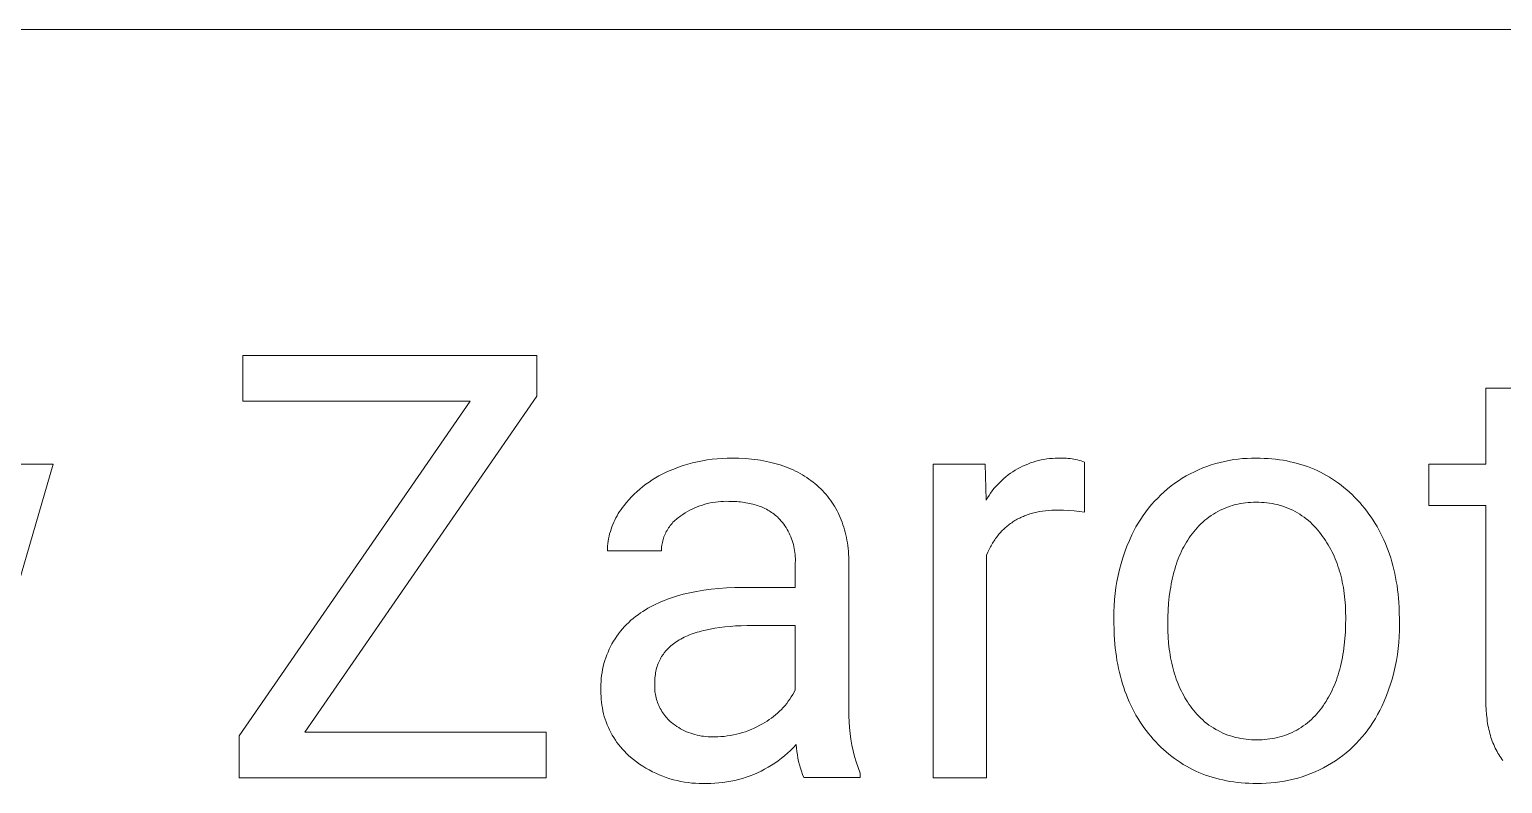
# Model space of a CAD drawing. Header units: millimetres. Extents: x -2163 to 4354, y -841 to 3711.
# Drawn here: x 2946.4 to 3161.8, y -223 to -112.8 of the extents above; entities that cross this region are included whole.
import ezdxf

# ---------------------------------------------------------------- set-up
doc = ezdxf.new("R2010")
doc.units = ezdxf.units.MM
doc.header["$MEASUREMENT"] = 0
doc.layers.add('Domyślny', color=7, linetype='Continuous', true_color=0x000000)

msp = doc.modelspace()

# ---------------------------------------------------------------- linework, layer by layer
at = {"layer": 'Domyślny', "color": 18, "lineweight": 15, "true_color": 0x000000}
for p, q in [((4347.69, -112.81), (1891.21, -112.81)), ((2977.61, -167.14), (2977.61, -160.47)), ((2977.61, -160.47), (3020.61, -160.47)), ((3020.61, -160.47), (3020.61, -166.4)), ((3159.35, -176.33), (3159.35, -165.22)), ((3159.35, -165.22), (3167.18, -165.22)), ((2977.06, -216.07), (3010.87, -167.14)), ((3010.87, -167.14), (2977.61, -167.14)), ((3020.61, -166.4), (2986.68, -215.53)), ((2949.9, -176.33), (2936.53, -222.18)), ((2942.04, -176.33), (2949.9, -176.33)), ((3041.29, -176.8), (3041.98, -176.56)), ((3041.98, -176.56), (3042.68, -176.35)), ((3042.68, -176.35), (3043.38, -176.16)), ((3043.38, -176.16), (3044.09, -175.99)), ((3044.09, -175.99), (3044.8, -175.84)), ((3044.8, -175.84), (3045.52, -175.72)), ((3045.52, -175.72), (3046.24, -175.63)), ((3046.24, -175.63), (3046.96, -175.55)), ((3046.96, -175.55), (3047.69, -175.5)), ((3047.69, -175.5), (3048.42, -175.48)), ((3048.42, -175.48), (3049.14, -175.47)), ((3049.14, -175.47), (3050.12, -175.49)), ((3050.12, -175.49), (3051.07, -175.54)), ((3051.07, -175.54), (3051.53, -175.57)), ((3051.53, -175.57), (3051.99, -175.61)), ((3051.99, -175.61), (3052.44, -175.67)), ((3052.44, -175.67), (3052.89, -175.72)), ((3052.89, -175.72), (3053.32, -175.79)), ((3053.32, -175.79), (3053.76, -175.87)), ((3053.76, -175.87), (3054.18, -175.95)), ((3054.18, -175.95), (3054.6, -176.04)), ((3054.6, -176.04), (3055.01, -176.14)), ((3055.01, -176.14), (3055.41, -176.24)), ((3055.41, -176.24), (3055.81, -176.35)), ((3055.81, -176.35), (3056.2, -176.47)), ((3056.2, -176.47), (3056.59, -176.6)), ((3078.53, -222.18), (3078.53, -176.33)), ((3078.53, -176.33), (3086.15, -176.33)), ((3086.15, -176.33), (3086.28, -181.62)), ((3091.62, -176.66), (3092, -176.48)), ((3092, -176.48), (3092.38, -176.33)), ((3092.38, -176.33), (3092.76, -176.18)), ((3092.76, -176.18), (3093.15, -176.05)), ((3093.15, -176.05), (3093.55, -175.93)), ((3093.55, -175.93), (3093.95, -175.83)), ((3093.95, -175.83), (3094.35, -175.74)), ((3094.35, -175.74), (3094.75, -175.66)), ((3094.75, -175.66), (3095.16, -175.59)), ((3095.16, -175.59), (3095.57, -175.54)), ((3095.57, -175.54), (3095.98, -175.51)), ((3095.98, -175.51), (3096.39, -175.48)), ((3096.39, -175.48), (3096.8, -175.47)), ((3096.8, -175.47), (3097.21, -175.48)), ((3097.21, -175.48), (3097.49, -175.47)), ((3097.49, -175.47), (3097.76, -175.47)), ((3097.76, -175.47), (3098.03, -175.48)), ((3098.03, -175.48), (3098.3, -175.5)), ((3098.3, -175.5), (3098.58, -175.52)), ((3098.58, -175.52), (3098.85, -175.56)), ((3098.85, -175.56), (3099.12, -175.61)), ((3099.12, -175.61), (3099.38, -175.66)), ((3099.38, -175.66), (3099.65, -175.72)), ((3099.65, -175.72), (3099.91, -175.8)), ((3099.91, -175.8), (3100.17, -175.88)), ((3100.17, -175.88), (3100.43, -175.97)), ((3100.43, -175.97), (3100.69, -176.07)), ((3100.69, -176.07), (3100.69, -183.36)), ((3118.58, -176.68), (3119.21, -176.46)), ((3119.21, -176.46), (3119.85, -176.26)), ((3119.85, -176.26), (3120.49, -176.09)), ((3120.49, -176.09), (3121.14, -175.94)), ((3121.14, -175.94), (3121.8, -175.8)), ((3121.8, -175.8), (3122.45, -175.69)), ((3122.45, -175.69), (3123.12, -175.61)), ((3123.12, -175.61), (3123.78, -175.54)), ((3123.78, -175.54), (3124.45, -175.5)), ((3124.45, -175.5), (3125.11, -175.48)), ((3125.11, -175.48), (3125.78, -175.48)), ((3125.78, -175.48), (3126.36, -175.48)), ((3126.36, -175.48), (3126.93, -175.5)), ((3126.93, -175.5), (3127.5, -175.53)), ((3127.5, -175.53), (3128.06, -175.58)), ((3128.06, -175.58), (3128.61, -175.64)), ((3128.61, -175.64), (3129.16, -175.7)), ((3129.16, -175.7), (3129.7, -175.79)), ((3129.7, -175.79), (3130.23, -175.88)), ((3130.23, -175.88), (3130.75, -175.99)), ((3130.75, -175.99), (3131.27, -176.11)), ((3131.27, -176.11), (3131.78, -176.24)), ((3131.78, -176.24), (3132.29, -176.39)), ((3132.29, -176.39), (3132.78, -176.54)), ((3132.78, -176.54), (3133.27, -176.71)), ((3150.99, -182.38), (3150.99, -176.33)), ((3150.99, -176.33), (3159.35, -176.33)), ((3037.01, -178.96), (3037.48, -178.65)), ((3037.48, -178.65), (3037.95, -178.36)), ((3037.95, -178.36), (3038.44, -178.08)), ((3038.44, -178.08), (3038.93, -177.82)), ((3038.93, -177.82), (3039.43, -177.57)), ((3039.43, -177.57), (3039.94, -177.34)), ((3039.94, -177.34), (3040.61, -177.06)), ((3040.61, -177.06), (3041.29, -176.8)), ((3056.59, -176.6), (3056.97, -176.74)), ((3056.97, -176.74), (3057.34, -176.88)), ((3057.34, -176.88), (3057.7, -177.03)), ((3057.7, -177.03), (3058.06, -177.19)), ((3058.06, -177.19), (3058.41, -177.36)), ((3058.41, -177.36), (3058.76, -177.53)), ((3058.76, -177.53), (3059.09, -177.72)), ((3059.09, -177.72), (3059.43, -177.91)), ((3059.43, -177.91), (3059.75, -178.1)), ((3059.75, -178.1), (3060.07, -178.31)), ((3060.07, -178.31), (3060.38, -178.52)), ((3060.38, -178.52), (3060.68, -178.74)), ((3060.68, -178.74), (3060.98, -178.97)), ((3088.27, -179.01), (3088.57, -178.73)), ((3088.57, -178.73), (3088.88, -178.45)), ((3088.88, -178.45), (3089.19, -178.19)), ((3089.19, -178.19), (3089.52, -177.93)), ((3089.52, -177.93), (3089.85, -177.69)), ((3089.85, -177.69), (3090.19, -177.46)), ((3090.19, -177.46), (3090.54, -177.24)), ((3090.54, -177.24), (3090.89, -177.03)), ((3090.89, -177.03), (3091.26, -176.84)), ((3091.26, -176.84), (3091.62, -176.66)), ((3114.42, -178.77), (3114.97, -178.41)), ((3114.97, -178.41), (3115.55, -178.07)), ((3115.55, -178.07), (3116.14, -177.75)), ((3116.14, -177.75), (3116.73, -177.45)), ((3116.73, -177.45), (3117.34, -177.17)), ((3117.34, -177.17), (3117.96, -176.91)), ((3117.96, -176.91), (3118.58, -176.68)), ((3133.27, -176.71), (3133.75, -176.9)), ((3133.75, -176.9), (3134.23, -177.09)), ((3134.23, -177.09), (3134.7, -177.3)), ((3134.7, -177.3), (3135.16, -177.52)), ((3135.16, -177.52), (3135.62, -177.76)), ((3135.62, -177.76), (3136.06, -178.01)), ((3136.06, -178.01), (3136.51, -178.27)), ((3136.51, -178.27), (3136.94, -178.54)), ((3136.94, -178.54), (3137.37, -178.82)), ((3034.45, -181.13), (3034.85, -180.74)), ((3034.85, -180.74), (3035.26, -180.35)), ((3035.26, -180.35), (3035.68, -179.99)), ((3035.68, -179.99), (3036.11, -179.63)), ((3036.11, -179.63), (3036.55, -179.29)), ((3036.55, -179.29), (3037.01, -178.96)), ((3060.98, -178.97), (3061.27, -179.2)), ((3061.27, -179.2), (3061.56, -179.44)), ((3061.56, -179.44), (3061.83, -179.69)), ((3061.83, -179.69), (3062.1, -179.95)), ((3062.1, -179.95), (3062.36, -180.21)), ((3062.36, -180.21), (3062.61, -180.48)), ((3062.61, -180.48), (3062.85, -180.75)), ((3062.85, -180.75), (3063.09, -181.03)), ((3086.71, -180.92), (3086.94, -180.58)), ((3086.94, -180.58), (3087.19, -180.25)), ((3087.19, -180.25), (3087.44, -179.93)), ((3087.44, -179.93), (3087.71, -179.61)), ((3087.71, -179.61), (3087.99, -179.31)), ((3087.99, -179.31), (3088.27, -179.01)), ((3111.37, -181.3), (3111.84, -180.84)), ((3111.84, -180.84), (3112.33, -180.39)), ((3112.33, -180.39), (3112.83, -179.96)), ((3112.83, -179.96), (3113.35, -179.54)), ((3113.35, -179.54), (3113.88, -179.15)), ((3113.88, -179.15), (3114.42, -178.77)), ((3137.37, -178.82), (3137.79, -179.12)), ((3137.79, -179.12), (3138.2, -179.43)), ((3138.2, -179.43), (3138.61, -179.76)), ((3138.61, -179.76), (3139.01, -180.09)), ((3139.01, -180.09), (3139.4, -180.44)), ((3139.4, -180.44), (3139.79, -180.8)), ((3139.79, -180.8), (3140.17, -181.18)), ((3032.71, -183.27), (3032.91, -182.97)), ((3032.91, -182.97), (3033.12, -182.68)), ((3033.12, -182.68), (3033.35, -182.4)), ((3033.35, -182.4), (3033.7, -181.96)), ((3033.7, -181.96), (3034.07, -181.54)), ((3034.07, -181.54), (3034.45, -181.13)), ((3043.33, -182.91), (3042.98, -183.08)), ((3043.69, -182.74), (3043.33, -182.91)), ((3044.05, -182.59), (3043.69, -182.74)), ((3044.42, -182.45), (3044.05, -182.59)), ((3044.8, -182.32), (3044.42, -182.45)), ((3045.17, -182.21), (3044.8, -182.32)), ((3045.56, -182.11), (3045.17, -182.21)), ((3045.94, -182.02), (3045.56, -182.11)), ((3046.33, -181.95), (3045.94, -182.02)), ((3046.72, -181.89), (3046.33, -181.95)), ((3047.11, -181.84), (3046.72, -181.89)), ((3047.5, -181.81), (3047.11, -181.84)), ((3047.9, -181.79), (3047.5, -181.81)), ((3048.29, -181.78), (3047.9, -181.79)), ((3048.69, -181.79), (3048.29, -181.78)), ((3049.27, -181.8), (3048.69, -181.79)), ((3049.56, -181.81), (3049.27, -181.8)), ((3049.84, -181.83), (3049.56, -181.81)), ((3050.12, -181.85), (3049.84, -181.83)), ((3050.39, -181.87), (3050.12, -181.85)), ((3050.66, -181.91), (3050.39, -181.87)), ((3050.92, -181.94), (3050.66, -181.91)), ((3051.18, -181.98), (3050.92, -181.94)), ((3051.44, -182.03), (3051.18, -181.98)), ((3051.69, -182.08), (3051.44, -182.03)), ((3051.94, -182.13), (3051.69, -182.08)), ((3052.18, -182.19), (3051.94, -182.13)), ((3052.42, -182.26), (3052.18, -182.19)), ((3052.65, -182.33), (3052.42, -182.26)), ((3052.88, -182.4), (3052.65, -182.33)), ((3053.11, -182.48), (3052.88, -182.4)), ((3053.33, -182.56), (3053.11, -182.48)), ((3053.54, -182.65), (3053.33, -182.56)), ((3053.75, -182.74), (3053.54, -182.65)), ((3053.96, -182.84), (3053.75, -182.74)), ((3054.16, -182.94), (3053.96, -182.84)), ((3054.36, -183.05), (3054.16, -182.94)), ((3054.55, -183.16), (3054.36, -183.05)), ((3063.09, -181.03), (3063.31, -181.31)), ((3063.31, -181.31), (3063.53, -181.6)), ((3063.53, -181.6), (3063.74, -181.9)), ((3063.74, -181.9), (3063.94, -182.2)), ((3063.94, -182.2), (3064.13, -182.51)), ((3064.13, -182.51), (3064.31, -182.83)), ((3064.31, -182.83), (3064.49, -183.15)), ((3086.28, -181.62), (3086.49, -181.27)), ((3086.49, -181.27), (3086.71, -180.92)), ((3096.35, -183.06), (3095.88, -183.08)), ((3096.82, -183.05), (3096.35, -183.06)), ((3097.6, -183.06), (3096.82, -183.05)), ((3109.65, -183.3), (3110.05, -182.78)), ((3110.05, -182.78), (3110.47, -182.27)), ((3110.47, -182.27), (3110.91, -181.78)), ((3110.91, -181.78), (3111.37, -181.3)), ((3120.88, -182.91), (3120.52, -183.08)), ((3121.23, -182.76), (3120.88, -182.91)), ((3121.59, -182.62), (3121.23, -182.76)), ((3121.96, -182.49), (3121.59, -182.62)), ((3122.33, -182.37), (3121.96, -182.49)), ((3122.7, -182.27), (3122.33, -182.37)), ((3123.08, -182.18), (3122.7, -182.27)), ((3123.46, -182.1), (3123.08, -182.18)), ((3123.85, -182.04), (3123.46, -182.1)), ((3124.23, -181.99), (3123.85, -182.04)), ((3124.62, -181.95), (3124.23, -181.99)), ((3125, -181.93), (3124.62, -181.95)), ((3125.39, -181.92), (3125, -181.93)), ((3125.78, -181.92), (3125.39, -181.92)), ((3126.17, -181.92), (3125.78, -181.92)), ((3126.57, -181.93), (3126.17, -181.92)), ((3126.96, -181.95), (3126.57, -181.93)), ((3127.35, -181.99), (3126.96, -181.95)), ((3127.74, -182.04), (3127.35, -181.99)), ((3128.13, -182.1), (3127.74, -182.04)), ((3128.51, -182.18), (3128.13, -182.1)), ((3128.9, -182.27), (3128.51, -182.18)), ((3129.28, -182.37), (3128.9, -182.27)), ((3129.65, -182.49), (3129.28, -182.37)), ((3130.02, -182.62), (3129.65, -182.49)), ((3130.39, -182.76), (3130.02, -182.62)), ((3130.75, -182.92), (3130.39, -182.76)), ((3131.11, -183.09), (3130.75, -182.92)), ((3140.17, -181.18), (3140.54, -181.57)), ((3140.54, -181.57), (3140.91, -181.97)), ((3140.91, -181.97), (3141.26, -182.38)), ((3141.26, -182.38), (3141.61, -182.79)), ((3141.61, -182.79), (3141.94, -183.22)), ((3159.35, -182.38), (3150.99, -182.38)), ((3159.35, -210.83), (3159.35, -182.38)), ((3031.57, -185.51), (3031.7, -185.18)), ((3031.7, -185.18), (3031.84, -184.84)), ((3031.84, -184.84), (3031.99, -184.52)), ((3031.99, -184.52), (3032.16, -184.2)), ((3032.16, -184.2), (3032.33, -183.88)), ((3032.33, -183.88), (3032.51, -183.57)), ((3032.51, -183.57), (3032.71, -183.27)), ((3040.23, -185.17), (3040.1, -185.33)), ((3040.37, -185.01), (3040.23, -185.17)), ((3040.51, -184.85), (3040.37, -185.01)), ((3040.66, -184.7), (3040.51, -184.85)), ((3040.81, -184.56), (3040.66, -184.7)), ((3040.96, -184.42), (3040.81, -184.56)), ((3041.13, -184.28), (3040.96, -184.42)), ((3041.29, -184.16), (3041.13, -184.28)), ((3041.46, -184.03), (3041.29, -184.16)), ((3041.64, -183.91), (3041.46, -184.03)), ((3041.96, -183.69), (3041.64, -183.91)), ((3042.29, -183.48), (3041.96, -183.69)), ((3042.63, -183.27), (3042.29, -183.48)), ((3042.98, -183.08), (3042.63, -183.27)), ((3054.74, -183.28), (3054.55, -183.16)), ((3054.93, -183.4), (3054.74, -183.28)), ((3055.11, -183.52), (3054.93, -183.4)), ((3055.28, -183.65), (3055.11, -183.52)), ((3055.45, -183.79), (3055.28, -183.65)), ((3055.62, -183.93), (3055.45, -183.79)), ((3055.78, -184.07), (3055.62, -183.93)), ((3055.94, -184.22), (3055.78, -184.07)), ((3056.14, -184.44), (3055.94, -184.22)), ((3056.33, -184.67), (3056.14, -184.44)), ((3056.52, -184.9), (3056.33, -184.67)), ((3056.7, -185.14), (3056.52, -184.9)), ((3056.88, -185.38), (3056.7, -185.14)), ((3064.49, -183.15), (3064.65, -183.47)), ((3064.65, -183.47), (3064.81, -183.81)), ((3064.81, -183.81), (3064.96, -184.15)), ((3064.96, -184.15), (3065.1, -184.49)), ((3065.1, -184.49), (3065.24, -184.84)), ((3065.24, -184.84), (3065.36, -185.2)), ((3065.36, -185.2), (3065.48, -185.56)), ((3089.71, -185.13), (3089.56, -185.25)), ((3089.87, -185.02), (3089.71, -185.13)), ((3090.03, -184.91), (3089.87, -185.02)), ((3090.19, -184.8), (3090.03, -184.91)), ((3090.35, -184.7), (3090.19, -184.8)), ((3090.51, -184.6), (3090.35, -184.7)), ((3090.68, -184.5), (3090.51, -184.6)), ((3090.85, -184.4), (3090.68, -184.5)), ((3091.02, -184.31), (3090.85, -184.4)), ((3091.2, -184.22), (3091.02, -184.31)), ((3091.37, -184.14), (3091.2, -184.22)), ((3091.55, -184.06), (3091.37, -184.14)), ((3091.73, -183.98), (3091.55, -184.06)), ((3091.92, -183.9), (3091.73, -183.98)), ((3092.1, -183.83), (3091.92, -183.9)), ((3092.29, -183.76), (3092.1, -183.83)), ((3092.48, -183.7), (3092.29, -183.76)), ((3092.68, -183.63), (3092.48, -183.7)), ((3092.87, -183.57), (3092.68, -183.63)), ((3093.07, -183.52), (3092.87, -183.57)), ((3093.27, -183.46), (3093.07, -183.52)), ((3093.48, -183.41), (3093.27, -183.46)), ((3093.68, -183.37), (3093.48, -183.41)), ((3094.1, -183.28), (3093.68, -183.37)), ((3094.53, -183.21), (3094.1, -183.28)), ((3094.97, -183.16), (3094.53, -183.21)), ((3095.42, -183.11), (3094.97, -183.16)), ((3095.88, -183.08), (3095.42, -183.11)), ((3098.37, -183.1), (3097.6, -183.06)), ((3099.15, -183.16), (3098.37, -183.1)), ((3099.92, -183.25), (3099.15, -183.16)), ((3100.69, -183.36), (3099.92, -183.25)), ((3108.2, -185.52), (3108.54, -184.95)), ((3108.54, -184.95), (3108.89, -184.39)), ((3108.89, -184.39), (3109.26, -183.84)), ((3109.26, -183.84), (3109.65, -183.3)), ((3117.68, -185.08), (3117.4, -185.36)), ((3117.96, -184.82), (3117.68, -185.08)), ((3118.25, -184.56), (3117.96, -184.82)), ((3118.56, -184.32), (3118.25, -184.56)), ((3118.87, -184.08), (3118.56, -184.32)), ((3119.18, -183.86), (3118.87, -184.08)), ((3119.51, -183.65), (3119.18, -183.86)), ((3119.84, -183.45), (3119.51, -183.65)), ((3120.18, -183.26), (3119.84, -183.45)), ((3120.52, -183.08), (3120.18, -183.26)), ((3131.46, -183.27), (3131.11, -183.09)), ((3131.8, -183.46), (3131.46, -183.27)), ((3132.13, -183.66), (3131.8, -183.46)), ((3132.46, -183.88), (3132.13, -183.66)), ((3132.78, -184.11), (3132.46, -183.88)), ((3133.1, -184.34), (3132.78, -184.11)), ((3133.4, -184.59), (3133.1, -184.34)), ((3133.7, -184.85), (3133.4, -184.59)), ((3133.98, -185.12), (3133.7, -184.85)), ((3134.26, -185.4), (3133.98, -185.12)), ((3141.94, -183.22), (3142.26, -183.65)), ((3142.26, -183.65), (3142.58, -184.1)), ((3142.58, -184.1), (3142.88, -184.55)), ((3142.88, -184.55), (3143.17, -185.01)), ((3143.17, -185.01), (3143.44, -185.47)), ((3031.04, -187.6), (3031.1, -187.25)), ((3031.1, -187.25), (3031.17, -186.89)), ((3031.17, -186.89), (3031.25, -186.54)), ((3031.25, -186.54), (3031.35, -186.2)), ((3031.35, -186.2), (3031.45, -185.85)), ((3031.45, -185.85), (3031.57, -185.51)), ((3039.12, -187.18), (3039.06, -187.38)), ((3039.19, -186.98), (3039.12, -187.18)), ((3039.27, -186.79), (3039.19, -186.98)), ((3039.35, -186.59), (3039.27, -186.79)), ((3039.44, -186.4), (3039.35, -186.59)), ((3039.53, -186.21), (3039.44, -186.4)), ((3039.64, -186.03), (3039.53, -186.21)), ((3039.74, -185.85), (3039.64, -186.03)), ((3039.86, -185.67), (3039.74, -185.85)), ((3039.98, -185.5), (3039.86, -185.67)), ((3040.1, -185.33), (3039.98, -185.5)), ((3057.04, -185.63), (3056.88, -185.38)), ((3057.19, -185.89), (3057.04, -185.63)), ((3057.34, -186.15), (3057.19, -185.89)), ((3057.48, -186.42), (3057.34, -186.15)), ((3057.61, -186.69), (3057.48, -186.42)), ((3057.72, -186.96), (3057.61, -186.69)), ((3057.83, -187.24), (3057.72, -186.96)), ((3057.93, -187.53), (3057.83, -187.24)), ((3065.48, -185.56), (3065.59, -185.93)), ((3065.59, -185.93), (3065.68, -186.3)), ((3065.68, -186.3), (3065.78, -186.68)), ((3065.78, -186.68), (3065.86, -187.06)), ((3065.86, -187.06), (3065.93, -187.46)), ((3087.68, -187.23), (3087.56, -187.39)), ((3087.8, -187.07), (3087.68, -187.23)), ((3087.92, -186.91), (3087.8, -187.07)), ((3088.04, -186.75), (3087.92, -186.91)), ((3088.17, -186.6), (3088.04, -186.75)), ((3088.3, -186.45), (3088.17, -186.6)), ((3088.43, -186.3), (3088.3, -186.45)), ((3088.56, -186.16), (3088.43, -186.3)), ((3088.7, -186.02), (3088.56, -186.16)), ((3088.83, -185.88), (3088.7, -186.02)), ((3088.97, -185.75), (3088.83, -185.88)), ((3089.12, -185.62), (3088.97, -185.75)), ((3089.26, -185.49), (3089.12, -185.62)), ((3089.41, -185.37), (3089.26, -185.49)), ((3089.56, -185.25), (3089.41, -185.37)), ((3107.23, -187.51), (3107.6, -186.7)), ((3107.6, -186.7), (3107.89, -186.1)), ((3107.89, -186.1), (3108.2, -185.52)), ((3115.98, -187.13), (3115.77, -187.44)), ((3116.19, -186.84), (3115.98, -187.13)), ((3116.41, -186.54), (3116.19, -186.84)), ((3116.64, -186.23), (3116.41, -186.54)), ((3116.88, -185.93), (3116.64, -186.23)), ((3117.14, -185.64), (3116.88, -185.93)), ((3117.4, -185.36), (3117.14, -185.64)), ((3134.53, -185.69), (3134.26, -185.4)), ((3134.78, -185.99), (3134.53, -185.69)), ((3135.03, -186.29), (3134.78, -185.99)), ((3135.26, -186.61), (3135.03, -186.29)), ((3135.49, -186.91), (3135.26, -186.61)), ((3135.7, -187.21), (3135.49, -186.91)), ((3135.91, -187.51), (3135.7, -187.21)), ((3143.44, -185.47), (3143.71, -185.95)), ((3143.71, -185.95), (3143.97, -186.43)), ((3143.97, -186.43), (3144.21, -186.93)), ((3144.21, -186.93), (3144.44, -187.43)), ((3030.92, -189.04), (3030.93, -188.68)), ((3038.81, -189.04), (3030.92, -189.04)), ((3030.93, -188.68), (3030.95, -188.32)), ((3030.95, -188.32), (3030.99, -187.96)), ((3030.99, -187.96), (3031.04, -187.6)), ((3038.82, -188.83), (3038.81, -189.04)), ((3038.83, -188.62), (3038.82, -188.83)), ((3038.85, -188.41), (3038.83, -188.62)), ((3038.88, -188.2), (3038.85, -188.41)), ((3038.92, -187.99), (3038.88, -188.2)), ((3038.96, -187.79), (3038.92, -187.99)), ((3039.01, -187.58), (3038.96, -187.79)), ((3039.06, -187.38), (3039.01, -187.58)), ((3058.03, -187.81), (3057.93, -187.53)), ((3058.11, -188.1), (3058.03, -187.81)), ((3058.18, -188.39), (3058.11, -188.1)), ((3058.24, -188.68), (3058.18, -188.39)), ((3058.29, -188.98), (3058.24, -188.68)), ((3058.33, -189.28), (3058.29, -188.98)), ((3058.36, -189.57), (3058.33, -189.28)), ((3065.93, -187.46), (3066, -187.85)), ((3066, -187.85), (3066.06, -188.26)), ((3066.06, -188.26), (3066.11, -188.66)), ((3066.11, -188.66), (3066.15, -189.08)), ((3066.15, -189.08), (3066.18, -189.5)), ((3066.18, -189.5), (3066.2, -189.93)), ((3086.54, -189.22), (3086.36, -189.63)), ((3086.72, -188.83), (3086.54, -189.22)), ((3086.92, -188.45), (3086.72, -188.83)), ((3087.02, -188.27), (3086.92, -188.45)), ((3087.12, -188.09), (3087.02, -188.27)), ((3087.23, -187.91), (3087.12, -188.09)), ((3087.34, -187.73), (3087.23, -187.91)), ((3087.45, -187.56), (3087.34, -187.73)), ((3087.56, -187.39), (3087.45, -187.56)), ((3106.28, -190.02), (3106.57, -189.17)), ((3106.57, -189.17), (3106.88, -188.34)), ((3106.88, -188.34), (3107.23, -187.51)), ((3114.69, -189.45), (3114.53, -189.81)), ((3114.85, -189.09), (3114.69, -189.45)), ((3115.02, -188.75), (3114.85, -189.09)), ((3115.2, -188.41), (3115.02, -188.75)), ((3115.38, -188.08), (3115.2, -188.41)), ((3115.57, -187.76), (3115.38, -188.08)), ((3115.77, -187.44), (3115.57, -187.76)), ((3136.11, -187.83), (3135.91, -187.51)), ((3136.3, -188.14), (3136.11, -187.83)), ((3136.49, -188.47), (3136.3, -188.14)), ((3136.67, -188.8), (3136.49, -188.47)), ((3136.84, -189.13), (3136.67, -188.8)), ((3137.01, -189.47), (3136.84, -189.13)), ((3137.17, -189.82), (3137.01, -189.47)), ((3144.44, -187.43), (3144.67, -187.94)), ((3144.67, -187.94), (3144.88, -188.46)), ((3144.88, -188.46), (3145.07, -188.98)), ((3145.07, -188.98), (3145.26, -189.52)), ((3145.26, -189.52), (3145.44, -190.06)), ((3058.38, -189.87), (3058.36, -189.57)), ((3058.4, -190.17), (3058.38, -189.87)), ((3058.39, -190.77), (3058.4, -190.47)), ((3058.39, -194.37), (3058.39, -190.77)), ((3058.4, -190.47), (3058.4, -190.17)), ((3066.2, -189.93), (3066.22, -190.36)), ((3066.22, -190.36), (3066.22, -211.45)), ((3086.36, -189.63), (3086.36, -222.18)), ((3105.79, -191.74), (3106.02, -190.88)), ((3106.02, -190.88), (3106.28, -190.02)), ((3113.98, -191.33), (3113.86, -191.73)), ((3114.11, -190.94), (3113.98, -191.33)), ((3114.24, -190.55), (3114.11, -190.94)), ((3114.38, -190.18), (3114.24, -190.55)), ((3114.53, -189.81), (3114.38, -190.18)), ((3137.32, -190.17), (3137.17, -189.82)), ((3137.46, -190.53), (3137.32, -190.17)), ((3137.6, -190.89), (3137.46, -190.53)), ((3137.73, -191.26), (3137.6, -190.89)), ((3137.85, -191.63), (3137.73, -191.26)), ((3137.97, -192.01), (3137.85, -191.63)), ((3145.44, -190.06), (3145.6, -190.61)), ((3145.6, -190.61), (3145.76, -191.17)), ((3145.76, -191.17), (3145.9, -191.74)), ((3105.26, -194.37), (3105.41, -193.49)), ((3105.41, -193.49), (3105.58, -192.61)), ((3105.58, -192.61), (3105.79, -191.74)), ((3113.44, -193.42), (3113.35, -193.86)), ((3113.53, -192.98), (3113.44, -193.42)), ((3113.63, -192.56), (3113.53, -192.98)), ((3113.74, -192.14), (3113.63, -192.56)), ((3113.86, -191.73), (3113.74, -192.14)), ((3138.08, -192.4), (3137.97, -192.01)), ((3138.18, -192.79), (3138.08, -192.4)), ((3138.27, -193.18), (3138.18, -192.79)), ((3138.36, -193.58), (3138.27, -193.18)), ((3138.44, -193.99), (3138.36, -193.58)), ((3145.9, -191.74), (3146.03, -192.32)), ((3146.03, -192.32), (3146.15, -192.9)), ((3146.15, -192.9), (3146.26, -193.5)), ((3146.26, -193.5), (3146.36, -194.1)), ((3039.69, -196.09), (3040.13, -195.93)), ((3040.13, -195.93), (3040.58, -195.78)), ((3040.58, -195.78), (3041.04, -195.64)), ((3041.04, -195.64), (3041.5, -195.5)), ((3041.5, -195.5), (3041.98, -195.37)), ((3041.98, -195.37), (3042.46, -195.25)), ((3042.46, -195.25), (3042.96, -195.14)), ((3042.96, -195.14), (3043.46, -195.04)), ((3043.46, -195.04), (3043.97, -194.94)), ((3043.97, -194.94), (3045.01, -194.77)), ((3045.01, -194.77), (3046.09, -194.63)), ((3046.09, -194.63), (3047.2, -194.52)), ((3047.2, -194.52), (3048.35, -194.44)), ((3048.35, -194.44), (3049.53, -194.39)), ((3049.53, -194.39), (3050.75, -194.37)), ((3050.75, -194.37), (3058.39, -194.37)), ((3105.06, -196.15), (3105.15, -195.26)), ((3105.15, -195.26), (3105.26, -194.37)), ((3113.07, -195.7), (3112.97, -196.67)), ((3113.2, -194.76), (3113.07, -195.7)), ((3113.27, -194.31), (3113.2, -194.76)), ((3113.35, -193.86), (3113.27, -194.31)), ((3138.52, -194.4), (3138.44, -193.99)), ((3138.58, -194.82), (3138.52, -194.4)), ((3138.64, -195.24), (3138.58, -194.82)), ((3138.69, -195.67), (3138.64, -195.24)), ((3138.74, -196.11), (3138.69, -195.67)), ((3146.36, -194.1), (3146.44, -194.71)), ((3146.44, -194.71), (3146.52, -195.33)), ((3146.52, -195.33), (3146.58, -195.96)), ((3146.58, -195.96), (3146.63, -196.59)), ((3035.41, -198.35), (3035.75, -198.1)), ((3035.75, -198.1), (3036.11, -197.87)), ((3036.11, -197.87), (3036.47, -197.64)), ((3036.47, -197.64), (3036.84, -197.42)), ((3036.84, -197.42), (3037.22, -197.21)), ((3037.22, -197.21), (3037.61, -197)), ((3037.61, -197), (3038.01, -196.81)), ((3038.01, -196.81), (3038.42, -196.62)), ((3038.42, -196.62), (3038.83, -196.43)), ((3038.83, -196.43), (3039.26, -196.26)), ((3039.26, -196.26), (3039.69, -196.09)), ((3104.97, -197.93), (3105, -197.04)), ((3104.97, -198.83), (3104.97, -197.93)), ((3105, -197.04), (3105.06, -196.15)), ((3112.9, -197.67), (3112.86, -198.7)), ((3112.97, -196.67), (3112.9, -197.67)), ((3138.81, -196.99), (3138.74, -196.11)), ((3138.85, -197.9), (3138.81, -196.99)), ((3138.87, -198.83), (3138.85, -197.9)), ((3146.63, -196.59), (3146.67, -197.24)), ((3146.67, -197.24), (3146.7, -197.89)), ((3146.7, -197.89), (3146.72, -199.22)), ((3033.11, -200.44), (3033.41, -200.1)), ((3033.41, -200.1), (3033.72, -199.78)), ((3033.72, -199.78), (3034.03, -199.47)), ((3034.03, -199.47), (3034.36, -199.17)), ((3034.36, -199.17), (3034.7, -198.89)), ((3034.7, -198.89), (3035.05, -198.61)), ((3035.05, -198.61), (3035.41, -198.35)), ((3047.34, -200.23), (3046.62, -200.33)), ((3048.09, -200.14), (3047.34, -200.23)), ((3048.86, -200.06), (3048.09, -200.14)), ((3049.66, -200), (3048.86, -200.06)), ((3050.5, -199.96), (3049.66, -200)), ((3051.36, -199.94), (3050.5, -199.96)), ((3052.25, -199.93), (3051.36, -199.94)), ((3058.39, -199.93), (3052.25, -199.93)), ((3058.39, -209.35), (3058.39, -199.93)), ((3104.97, -199.37), (3104.97, -198.83)), ((3104.99, -200.69), (3104.97, -199.37)), ((3112.86, -198.7), (3112.85, -199.76)), ((3112.85, -199.76), (3112.86, -200.7)), ((3138.81, -200.88), (3138.85, -199.87)), ((3138.85, -199.87), (3138.87, -198.83)), ((3146.72, -199.22), (3146.72, -199.76)), ((3146.72, -199.76), (3146.72, -200.65)), ((3031.59, -202.62), (3031.81, -202.23)), ((3031.81, -202.23), (3032.05, -201.86)), ((3032.05, -201.86), (3032.3, -201.49)), ((3032.3, -201.49), (3032.56, -201.13)), ((3032.56, -201.13), (3032.83, -200.78)), ((3032.83, -200.78), (3033.11, -200.44)), ((3040.99, -202.31), (3040.79, -202.46)), ((3041.21, -202.18), (3040.99, -202.31)), ((3041.43, -202.04), (3041.21, -202.18)), ((3041.66, -201.91), (3041.43, -202.04)), ((3041.89, -201.79), (3041.66, -201.91)), ((3042.14, -201.66), (3041.89, -201.79)), ((3042.38, -201.55), (3042.14, -201.66)), ((3042.64, -201.43), (3042.38, -201.55)), ((3042.9, -201.32), (3042.64, -201.43)), ((3043.18, -201.22), (3042.9, -201.32)), ((3043.45, -201.12), (3043.18, -201.22)), ((3043.74, -201.02), (3043.45, -201.12)), ((3044.03, -200.93), (3043.74, -201.02)), ((3044.33, -200.84), (3044.03, -200.93)), ((3044.64, -200.75), (3044.33, -200.84)), ((3044.95, -200.67), (3044.64, -200.75)), ((3045.27, -200.6), (3044.95, -200.67)), ((3045.93, -200.46), (3045.27, -200.6)), ((3046.62, -200.33), (3045.93, -200.46)), ((3105.02, -201.34), (3104.99, -200.69)), ((3105.06, -201.98), (3105.02, -201.34)), ((3105.11, -202.61), (3105.06, -201.98)), ((3112.86, -200.7), (3112.9, -201.62)), ((3112.9, -201.62), (3112.97, -202.51)), ((3138.65, -202.81), (3138.74, -201.86)), ((3138.74, -201.86), (3138.81, -200.88)), ((3146.63, -202.42), (3146.55, -203.3)), ((3146.69, -201.53), (3146.63, -202.42)), ((3146.72, -200.65), (3146.69, -201.53)), ((3030.69, -204.65), (3030.84, -204.23)), ((3030.84, -204.23), (3031.01, -203.82)), ((3031.01, -203.82), (3031.19, -203.41)), ((3031.19, -203.41), (3031.38, -203.01)), ((3031.38, -203.01), (3031.59, -202.62)), ((3038.79, -204.58), (3038.73, -204.68)), ((3038.85, -204.48), (3038.79, -204.58)), ((3038.91, -204.39), (3038.85, -204.48)), ((3038.97, -204.29), (3038.91, -204.39)), ((3039.04, -204.2), (3038.97, -204.29)), ((3039.1, -204.11), (3039.04, -204.2)), ((3039.17, -204.01), (3039.1, -204.11)), ((3039.24, -203.92), (3039.17, -204.01)), ((3039.31, -203.83), (3039.24, -203.92)), ((3039.38, -203.74), (3039.31, -203.83)), ((3039.53, -203.57), (3039.38, -203.74)), ((3039.69, -203.4), (3039.53, -203.57)), ((3039.86, -203.23), (3039.69, -203.4)), ((3040.03, -203.07), (3039.86, -203.23)), ((3040.21, -202.91), (3040.03, -203.07)), ((3040.39, -202.75), (3040.21, -202.91)), ((3040.59, -202.6), (3040.39, -202.75)), ((3040.79, -202.46), (3040.59, -202.6)), ((3105.17, -203.23), (3105.11, -202.61)), ((3105.25, -203.85), (3105.17, -203.23)), ((3105.33, -204.46), (3105.25, -203.85)), ((3105.42, -205.05), (3105.33, -204.46)), ((3112.97, -202.51), (3113.07, -203.38)), ((3113.07, -203.38), (3113.13, -203.81)), ((3113.13, -203.81), (3113.19, -204.23)), ((3113.19, -204.23), (3113.26, -204.65)), ((3138.37, -204.62), (3138.45, -204.18)), ((3138.45, -204.18), (3138.52, -203.73)), ((3138.52, -203.73), (3138.65, -202.81)), ((3146.43, -204.18), (3146.29, -205.05)), ((3146.55, -203.3), (3146.43, -204.18)), ((3030.14, -206.8), (3030.22, -206.36)), ((3030.22, -206.36), (3030.31, -205.93)), ((3030.31, -205.93), (3030.42, -205.5)), ((3030.42, -205.5), (3030.55, -205.07)), ((3030.55, -205.07), (3030.69, -204.65)), ((3038.01, -206.63), (3037.96, -206.86)), ((3038.06, -206.39), (3038.01, -206.63)), ((3038.12, -206.17), (3038.06, -206.39)), ((3038.19, -205.94), (3038.12, -206.17)), ((3038.26, -205.72), (3038.19, -205.94)), ((3038.34, -205.5), (3038.26, -205.72)), ((3038.38, -205.4), (3038.34, -205.5)), ((3038.43, -205.29), (3038.38, -205.4)), ((3038.48, -205.19), (3038.43, -205.29)), ((3038.52, -205.08), (3038.48, -205.19)), ((3038.57, -204.98), (3038.52, -205.08)), ((3038.63, -204.88), (3038.57, -204.98)), ((3038.68, -204.78), (3038.63, -204.88)), ((3038.73, -204.68), (3038.68, -204.78)), ((3105.53, -205.64), (3105.42, -205.05)), ((3105.65, -206.23), (3105.53, -205.64)), ((3105.78, -206.8), (3105.65, -206.23)), ((3113.26, -204.65), (3113.34, -205.06)), ((3113.34, -205.06), (3113.43, -205.46)), ((3113.43, -205.46), (3113.52, -205.86)), ((3113.52, -205.86), (3113.62, -206.25)), ((3113.62, -206.25), (3113.73, -206.64)), ((3113.73, -206.64), (3113.84, -207.02)), ((3137.75, -207.12), (3137.87, -206.73)), ((3137.87, -206.73), (3137.99, -206.32)), ((3137.99, -206.32), (3138.09, -205.91)), ((3138.09, -205.91), (3138.19, -205.48)), ((3138.19, -205.48), (3138.29, -205.06)), ((3138.29, -205.06), (3138.37, -204.62)), ((3146.11, -205.92), (3145.91, -206.78)), ((3146.29, -205.05), (3146.11, -205.92)), ((3029.97, -208.57), (3029.99, -208.12)), ((3029.97, -209.01), (3029.97, -208.57)), ((3029.99, -208.12), (3030.03, -207.68)), ((3030.03, -207.68), (3030.08, -207.24)), ((3030.08, -207.24), (3030.14, -206.8)), ((3037.84, -208.37), (3037.83, -208.61)), ((3037.83, -208.61), (3037.83, -208.85)), ((3037.83, -208.85), (3037.83, -209.09)), ((3037.85, -207.85), (3037.84, -208.11)), ((3037.84, -208.11), (3037.84, -208.37)), ((3037.87, -207.6), (3037.85, -207.85)), ((3037.89, -207.35), (3037.87, -207.6)), ((3037.93, -207.1), (3037.89, -207.35)), ((3037.96, -206.86), (3037.93, -207.1)), ((3105.92, -207.36), (3105.78, -206.8)), ((3106.07, -207.92), (3105.92, -207.36)), ((3106.23, -208.47), (3106.07, -207.92)), ((3106.41, -209.01), (3106.23, -208.47)), ((3113.84, -207.02), (3113.96, -207.39)), ((3113.96, -207.39), (3114.09, -207.76)), ((3114.09, -207.76), (3114.22, -208.12)), ((3114.22, -208.12), (3114.36, -208.48)), ((3114.36, -208.48), (3114.51, -208.83)), ((3114.51, -208.83), (3114.66, -209.17)), ((3137.05, -209.01), (3137.2, -208.65)), ((3137.2, -208.65), (3137.35, -208.28)), ((3137.35, -208.28), (3137.49, -207.9)), ((3137.49, -207.9), (3137.63, -207.52)), ((3137.63, -207.52), (3137.75, -207.12)), ((3145.42, -208.49), (3145.14, -209.33)), ((3145.68, -207.64), (3145.42, -208.49)), ((3145.91, -206.78), (3145.68, -207.64)), ((3029.98, -209.46), (3029.97, -209.01)), ((3029.98, -209.88), (3029.98, -209.46)), ((3029.99, -210.3), (3029.98, -209.88)), ((3030.02, -210.73), (3029.99, -210.3)), ((3030.06, -211.15), (3030.02, -210.73)), ((3037.83, -209.09), (3037.85, -209.33)), ((3037.85, -209.33), (3037.87, -209.57)), ((3037.87, -209.57), (3037.9, -209.81)), ((3037.9, -209.81), (3037.94, -210.04)), ((3037.94, -210.04), (3037.99, -210.28)), ((3037.99, -210.28), (3038.05, -210.51)), ((3038.05, -210.51), (3038.11, -210.74)), ((3038.11, -210.74), (3038.18, -210.97)), ((3038.18, -210.97), (3038.26, -211.2)), ((3057.14, -211.31), (3057.37, -211)), ((3057.37, -211), (3057.6, -210.68)), ((3057.6, -210.68), (3057.81, -210.36)), ((3057.81, -210.36), (3058.01, -210.03)), ((3058.01, -210.03), (3058.21, -209.69)), ((3058.21, -209.69), (3058.39, -209.35)), ((3106.59, -209.54), (3106.41, -209.01)), ((3106.79, -210.07), (3106.59, -209.54)), ((3106.99, -210.58), (3106.79, -210.07)), ((3107.21, -211.09), (3106.99, -210.58)), ((3114.66, -209.17), (3114.83, -209.51)), ((3114.83, -209.51), (3114.99, -209.84)), ((3114.99, -209.84), (3115.17, -210.17)), ((3115.17, -210.17), (3115.35, -210.49)), ((3115.35, -210.49), (3115.54, -210.8)), ((3115.54, -210.8), (3115.74, -211.11)), ((3135.78, -211.35), (3135.98, -211.04)), ((3135.98, -211.04), (3136.17, -210.72)), ((3136.17, -210.72), (3136.36, -210.39)), ((3136.36, -210.39), (3136.55, -210.06)), ((3136.55, -210.06), (3136.72, -209.72)), ((3136.72, -209.72), (3136.89, -209.37)), ((3136.89, -209.37), (3137.05, -209.01)), ((3144.48, -210.97), (3144.12, -211.78)), ((3144.82, -210.16), (3144.48, -210.97)), ((3145.14, -209.33), (3144.82, -210.16)), ((3159.36, -211.55), (3159.35, -210.83)), ((3030.11, -211.57), (3030.06, -211.15)), ((3030.18, -211.99), (3030.11, -211.57)), ((3030.26, -212.4), (3030.18, -211.99)), ((3030.36, -212.82), (3030.26, -212.4)), ((3030.47, -213.22), (3030.36, -212.82)), ((3038.26, -211.2), (3038.35, -211.42)), ((3038.35, -211.42), (3038.44, -211.64)), ((3038.44, -211.64), (3038.54, -211.86)), ((3038.54, -211.86), (3038.65, -212.07)), ((3038.65, -212.07), (3038.77, -212.28)), ((3038.77, -212.28), (3038.89, -212.49)), ((3038.89, -212.49), (3039.02, -212.69)), ((3039.02, -212.69), (3039.16, -212.89)), ((3039.16, -212.89), (3039.3, -213.08)), ((3039.3, -213.08), (3039.45, -213.27)), ((3055.21, -213.23), (3055.51, -212.98)), ((3055.51, -212.98), (3055.81, -212.73)), ((3055.81, -212.73), (3056.09, -212.46)), ((3056.09, -212.46), (3056.37, -212.19)), ((3056.37, -212.19), (3056.63, -211.9)), ((3056.63, -211.9), (3056.89, -211.61)), ((3056.89, -211.61), (3057.14, -211.31)), ((3066.22, -211.45), (3066.2, -212.31)), ((3066.2, -212.31), (3066.21, -213.16)), ((3066.21, -213.16), (3066.25, -214.01)), ((3107.44, -211.59), (3107.21, -211.09)), ((3107.69, -212.08), (3107.44, -211.59)), ((3107.94, -212.56), (3107.69, -212.08)), ((3108.2, -213.03), (3107.94, -212.56)), ((3108.48, -213.5), (3108.2, -213.03)), ((3115.74, -211.11), (3115.94, -211.41)), ((3115.94, -211.41), (3116.15, -211.71)), ((3116.15, -211.71), (3116.36, -212)), ((3116.36, -212), (3116.6, -212.31)), ((3116.6, -212.31), (3116.85, -212.61)), ((3116.85, -212.61), (3117.11, -212.91)), ((3117.11, -212.91), (3117.38, -213.19)), ((3117.38, -213.19), (3117.66, -213.47)), ((3134.12, -213.39), (3134.38, -213.12)), ((3134.38, -213.12), (3134.64, -212.84)), ((3134.64, -212.84), (3134.89, -212.56)), ((3134.89, -212.56), (3135.12, -212.26)), ((3135.12, -212.26), (3135.35, -211.96)), ((3135.35, -211.96), (3135.57, -211.66)), ((3135.57, -211.66), (3135.78, -211.35)), ((3143.52, -212.96), (3143.2, -213.53)), ((3143.83, -212.38), (3143.52, -212.96)), ((3144.12, -211.78), (3143.83, -212.38)), ((3159.39, -212.25), (3159.36, -211.55)), ((3159.44, -212.92), (3159.39, -212.25)), ((3159.52, -213.58), (3159.44, -212.92)), ((3030.6, -213.63), (3030.47, -213.22)), ((3030.74, -214.03), (3030.6, -213.63)), ((3030.89, -214.43), (3030.74, -214.03)), ((3031.06, -214.82), (3030.89, -214.43)), ((3031.23, -215.2), (3031.06, -214.82)), ((3031.43, -215.58), (3031.23, -215.2)), ((3039.45, -213.27), (3039.61, -213.45)), ((3039.61, -213.45), (3039.77, -213.63)), ((3039.77, -213.63), (3039.94, -213.8)), ((3039.94, -213.8), (3040.11, -213.96)), ((3040.11, -213.96), (3040.29, -214.12)), ((3040.29, -214.12), (3040.54, -214.32)), ((3040.54, -214.32), (3040.81, -214.51)), ((3040.81, -214.51), (3041.07, -214.69)), ((3041.07, -214.69), (3041.35, -214.86)), ((3041.35, -214.86), (3041.63, -215.03)), ((3041.63, -215.03), (3041.91, -215.18)), ((3041.91, -215.18), (3042.2, -215.32)), ((3042.2, -215.32), (3042.5, -215.45)), ((3051.1, -215.45), (3051.53, -215.29)), ((3051.53, -215.29), (3051.96, -215.12)), ((3051.96, -215.12), (3052.38, -214.93)), ((3052.38, -214.93), (3052.79, -214.74)), ((3052.79, -214.74), (3053.19, -214.52)), ((3053.19, -214.52), (3053.59, -214.29)), ((3053.59, -214.29), (3053.93, -214.1)), ((3053.93, -214.1), (3054.26, -213.9)), ((3054.26, -213.9), (3054.59, -213.69)), ((3054.59, -213.69), (3054.9, -213.46)), ((3054.9, -213.46), (3055.21, -213.23)), ((3066.25, -214.01), (3066.31, -214.86)), ((3066.31, -214.86), (3066.41, -215.71)), ((3108.76, -213.96), (3108.48, -213.5)), ((3109.06, -214.41), (3108.76, -213.96)), ((3109.37, -214.85), (3109.06, -214.41)), ((3109.69, -215.28), (3109.37, -214.85)), ((3110.02, -215.71), (3109.69, -215.28)), ((3117.66, -213.47), (3117.95, -213.74)), ((3117.95, -213.74), (3118.24, -213.99)), ((3118.24, -213.99), (3118.55, -214.24)), ((3118.55, -214.24), (3118.86, -214.48)), ((3118.86, -214.48), (3119.19, -214.7)), ((3119.19, -214.7), (3119.52, -214.91)), ((3119.52, -214.91), (3119.85, -215.11)), ((3119.85, -215.11), (3120.2, -215.3)), ((3120.2, -215.3), (3120.55, -215.48)), ((3131.36, -215.39), (3131.7, -215.21)), ((3131.7, -215.21), (3132.02, -215.02)), ((3132.02, -215.02), (3132.35, -214.82)), ((3132.35, -214.82), (3132.66, -214.61)), ((3132.66, -214.61), (3132.97, -214.38)), ((3132.97, -214.38), (3133.27, -214.15)), ((3133.27, -214.15), (3133.56, -213.91)), ((3133.56, -213.91), (3133.84, -213.66)), ((3133.84, -213.66), (3134.12, -213.39)), ((3142.1, -215.18), (3141.7, -215.7)), ((3142.49, -214.64), (3142.1, -215.18)), ((3142.85, -214.09), (3142.49, -214.64)), ((3143.2, -213.53), (3142.85, -214.09)), ((3159.56, -213.9), (3159.52, -213.58)), ((3159.61, -214.22), (3159.56, -213.9)), ((3159.66, -214.53), (3159.61, -214.22)), ((3159.72, -214.83), (3159.66, -214.53)), ((3159.79, -215.13), (3159.72, -214.83)), ((3159.86, -215.43), (3159.79, -215.13)), ((2977.06, -222.19), (2977.06, -216.07)), ((2986.68, -215.53), (3021.98, -215.53)), ((3021.98, -215.53), (3021.98, -222.19)), ((3031.63, -215.95), (3031.43, -215.58)), ((3031.85, -216.31), (3031.63, -215.95)), ((3032.08, -216.67), (3031.85, -216.31)), ((3032.32, -217.02), (3032.08, -216.67)), ((3032.57, -217.36), (3032.32, -217.02)), ((3032.84, -217.69), (3032.57, -217.36)), ((3042.5, -215.45), (3042.8, -215.58)), ((3042.8, -215.58), (3043.1, -215.69)), ((3043.1, -215.69), (3043.41, -215.79)), ((3043.41, -215.79), (3043.72, -215.88)), ((3043.72, -215.88), (3044.03, -215.96)), ((3044.03, -215.96), (3044.35, -216.03)), ((3044.35, -216.03), (3044.67, -216.09)), ((3044.67, -216.09), (3044.99, -216.13)), ((3044.99, -216.13), (3045.31, -216.17)), ((3045.31, -216.17), (3045.63, -216.2)), ((3045.63, -216.2), (3045.96, -216.21)), ((3045.96, -216.21), (3046.28, -216.21)), ((3046.28, -216.21), (3046.6, -216.2)), ((3046.6, -216.2), (3047.06, -216.2)), ((3047.06, -216.2), (3047.52, -216.17)), ((3047.52, -216.17), (3047.98, -216.14)), ((3047.98, -216.14), (3048.43, -216.08)), ((3048.43, -216.08), (3048.89, -216.02)), ((3048.89, -216.02), (3049.34, -215.93)), ((3049.34, -215.93), (3049.78, -215.83)), ((3049.78, -215.83), (3050.23, -215.72)), ((3050.23, -215.72), (3050.67, -215.59)), ((3050.67, -215.59), (3051.1, -215.45)), ((3058.52, -217.35), (3058.11, -217.78)), ((3058.56, -217.85), (3058.52, -217.35)), ((3066.41, -215.71), (3066.53, -216.56)), ((3066.53, -216.56), (3066.68, -217.4)), ((3066.68, -217.4), (3066.86, -218.23)), ((3110.37, -216.13), (3110.02, -215.71)), ((3110.72, -216.53), (3110.37, -216.13)), ((3111.09, -216.93), (3110.72, -216.53)), ((3111.46, -217.32), (3111.09, -216.93)), ((3111.84, -217.7), (3111.46, -217.32)), ((3120.55, -215.48), (3120.9, -215.65)), ((3120.9, -215.65), (3121.26, -215.8)), ((3121.26, -215.8), (3121.63, -215.94)), ((3121.63, -215.94), (3122, -216.07)), ((3122, -216.07), (3122.38, -216.18)), ((3122.38, -216.18), (3122.76, -216.29)), ((3122.76, -216.29), (3123.14, -216.37)), ((3123.14, -216.37), (3123.52, -216.45)), ((3123.52, -216.45), (3123.91, -216.51)), ((3123.91, -216.51), (3124.3, -216.56)), ((3124.3, -216.56), (3124.69, -216.6)), ((3124.69, -216.6), (3125.08, -216.62)), ((3125.08, -216.62), (3125.48, -216.63)), ((3125.48, -216.63), (3125.87, -216.62)), ((3125.87, -216.62), (3126.25, -216.63)), ((3126.25, -216.63), (3126.63, -216.62)), ((3126.63, -216.62), (3127.01, -216.6)), ((3127.01, -216.6), (3127.38, -216.57)), ((3127.38, -216.57), (3127.76, -216.52)), ((3127.76, -216.52), (3128.14, -216.46)), ((3128.14, -216.46), (3128.51, -216.39)), ((3128.51, -216.39), (3128.88, -216.31)), ((3128.88, -216.31), (3129.25, -216.22)), ((3129.25, -216.22), (3129.61, -216.11)), ((3129.61, -216.11), (3129.97, -215.99)), ((3129.97, -215.99), (3130.32, -215.86)), ((3130.32, -215.86), (3130.68, -215.71)), ((3130.68, -215.71), (3131.02, -215.56)), ((3131.02, -215.56), (3131.36, -215.39)), ((3140.39, -217.19), (3139.92, -217.65)), ((3140.85, -216.71), (3140.39, -217.19)), ((3141.28, -216.21), (3140.85, -216.71)), ((3141.7, -215.7), (3141.28, -216.21)), ((3159.94, -215.72), (3159.86, -215.43)), ((3160.02, -216), (3159.94, -215.72)), ((3160.1, -216.28), (3160.02, -216)), ((3160.19, -216.56), (3160.1, -216.28)), ((3160.29, -216.83), (3160.19, -216.56)), ((3160.39, -217.09), (3160.29, -216.83)), ((3160.5, -217.35), (3160.39, -217.09)), ((3160.61, -217.6), (3160.5, -217.35)), ((3033.11, -218.01), (3032.84, -217.69)), ((3033.4, -218.32), (3033.11, -218.01)), ((3033.7, -218.63), (3033.4, -218.32)), ((3034.01, -218.92), (3033.7, -218.63)), ((3034.32, -219.2), (3034.01, -218.92)), ((3034.75, -219.54), (3034.32, -219.2)), ((3035.18, -219.88), (3034.75, -219.54)), ((3056.36, -219.34), (3055.9, -219.69)), ((3056.82, -218.97), (3056.36, -219.34)), ((3057.27, -218.59), (3056.82, -218.97)), ((3057.7, -218.19), (3057.27, -218.59)), ((3058.11, -217.78), (3057.7, -218.19)), ((3058.62, -218.34), (3058.56, -217.85)), ((3058.69, -218.83), (3058.62, -218.34)), ((3058.78, -219.32), (3058.69, -218.83)), ((3058.88, -219.81), (3058.78, -219.32)), ((3066.86, -218.23), (3067.06, -219.06)), ((3067.06, -219.06), (3067.3, -219.88)), ((3112.22, -218.06), (3111.84, -217.7)), ((3112.62, -218.41), (3112.22, -218.06)), ((3113.02, -218.74), (3112.62, -218.41)), ((3113.42, -219.07), (3113.02, -218.74)), ((3113.84, -219.38), (3113.42, -219.07)), ((3114.26, -219.68), (3113.84, -219.38)), ((3137.9, -219.34), (3137.36, -219.71)), ((3138.43, -218.94), (3137.9, -219.34)), ((3138.94, -218.53), (3138.43, -218.94)), ((3139.44, -218.1), (3138.94, -218.53)), ((3139.92, -217.65), (3139.44, -218.1)), ((3160.73, -217.85), (3160.61, -217.6)), ((3160.85, -218.1), (3160.73, -217.85)), ((3160.98, -218.34), (3160.85, -218.1)), ((3161.11, -218.57), (3160.98, -218.34)), ((3161.25, -218.8), (3161.11, -218.57)), ((3161.39, -219.02), (3161.25, -218.8)), ((3161.54, -219.24), (3161.39, -219.02)), ((3161.69, -219.45), (3161.54, -219.24)), ((3161.85, -219.66), (3161.69, -219.45)), ((3035.63, -220.19), (3035.18, -219.88)), ((3036.09, -220.49), (3035.63, -220.19)), ((3036.55, -220.78), (3036.09, -220.49)), ((3037.03, -221.05), (3036.55, -220.78)), ((3037.51, -221.3), (3037.03, -221.05)), ((3038.01, -221.54), (3037.51, -221.3)), ((3038.51, -221.76), (3038.01, -221.54)), ((3039.02, -221.97), (3038.51, -221.76)), ((3052.32, -221.69), (3051.77, -221.91)), ((3052.86, -221.46), (3052.32, -221.69)), ((3053.39, -221.21), (3052.86, -221.46)), ((3053.91, -220.94), (3053.39, -221.21)), ((3054.42, -220.65), (3053.91, -220.94)), ((3054.92, -220.35), (3054.42, -220.65)), ((3055.41, -220.03), (3054.92, -220.35)), ((3055.9, -219.69), (3055.41, -220.03)), ((3059, -220.29), (3058.88, -219.81)), ((3059.13, -220.77), (3059, -220.29)), ((3059.28, -221.24), (3059.13, -220.77)), ((3059.45, -221.71), (3059.28, -221.24)), ((3059.62, -222.17), (3059.45, -221.71)), ((3067.3, -219.88), (3067.56, -220.7)), ((3067.56, -220.7), (3067.85, -221.5)), ((3067.85, -221.5), (3067.85, -222.17)), ((3114.69, -219.96), (3114.26, -219.68)), ((3115.12, -220.23), (3114.69, -219.96)), ((3115.56, -220.49), (3115.12, -220.23)), ((3116.01, -220.74), (3115.56, -220.49)), ((3116.47, -220.98), (3116.01, -220.74)), ((3116.93, -221.2), (3116.47, -220.98)), ((3117.4, -221.41), (3116.93, -221.2)), ((3117.88, -221.6), (3117.4, -221.41)), ((3118.36, -221.79), (3117.88, -221.6)), ((3118.85, -221.96), (3118.36, -221.79)), ((3133.15, -221.81), (3132.51, -222.03)), ((3133.78, -221.57), (3133.15, -221.81)), ((3134.41, -221.31), (3133.78, -221.57)), ((3135.02, -221.03), (3134.41, -221.31)), ((3135.63, -220.73), (3135.02, -221.03)), ((3136.22, -220.41), (3135.63, -220.73)), ((3136.8, -220.07), (3136.22, -220.41)), ((3137.36, -219.71), (3136.8, -220.07)), ((3021.98, -222.19), (2977.06, -222.19)), ((3039.53, -222.15), (3039.02, -221.97)), ((3040.05, -222.32), (3039.53, -222.15)), ((3040.58, -222.47), (3040.05, -222.32)), ((3041.11, -222.61), (3040.58, -222.47)), ((3041.64, -222.72), (3041.11, -222.61)), ((3042.18, -222.82), (3041.64, -222.72)), ((3042.72, -222.9), (3042.18, -222.82)), ((3043.27, -222.96), (3042.72, -222.9)), ((3043.81, -223), (3043.27, -222.96)), ((3044.36, -223.03), (3043.81, -223)), ((3044.91, -223.03), (3044.36, -223.03)), ((3045.45, -223.02), (3044.91, -223.03)), ((3046.04, -223.01), (3045.45, -223.02)), ((3046.63, -222.99), (3046.04, -223.01)), ((3047.21, -222.95), (3046.63, -222.99)), ((3047.8, -222.89), (3047.21, -222.95)), ((3048.38, -222.8), (3047.8, -222.89)), ((3048.95, -222.7), (3048.38, -222.8)), ((3049.53, -222.58), (3048.95, -222.7)), ((3050.1, -222.44), (3049.53, -222.58)), ((3050.66, -222.28), (3050.1, -222.44)), ((3051.22, -222.1), (3050.66, -222.28)), ((3051.77, -221.91), (3051.22, -222.1)), ((3067.85, -222.17), (3059.62, -222.17)), ((3086.36, -222.18), (3078.53, -222.18)), ((3119.35, -222.11), (3118.85, -221.96)), ((3119.85, -222.26), (3119.35, -222.11)), ((3120.36, -222.39), (3119.85, -222.26)), ((3120.88, -222.51), (3120.36, -222.39)), ((3121.41, -222.62), (3120.88, -222.51)), ((3121.94, -222.71), (3121.41, -222.62)), ((3122.48, -222.8), (3121.94, -222.71)), ((3123.03, -222.86), (3122.48, -222.8)), ((3123.58, -222.92), (3123.03, -222.86)), ((3124.14, -222.97), (3123.58, -222.92)), ((3124.71, -223), (3124.14, -222.97)), ((3125.29, -223.02), (3124.71, -223)), ((3125.87, -223.02), (3125.29, -223.02)), ((3126.54, -223.02), (3125.87, -223.02)), ((3127.22, -223), (3126.54, -223.02)), ((3127.89, -222.95), (3127.22, -223)), ((3128.56, -222.89), (3127.89, -222.95)), ((3129.23, -222.8), (3128.56, -222.89)), ((3129.9, -222.69), (3129.23, -222.8)), ((3130.56, -222.56), (3129.9, -222.69)), ((3131.22, -222.4), (3130.56, -222.56)), ((3131.87, -222.23), (3131.22, -222.4)), ((3132.51, -222.03), (3131.87, -222.23))]:
    msp.add_line(p, q, dxfattribs=at)

doc.saveas('drawing.dxf')
